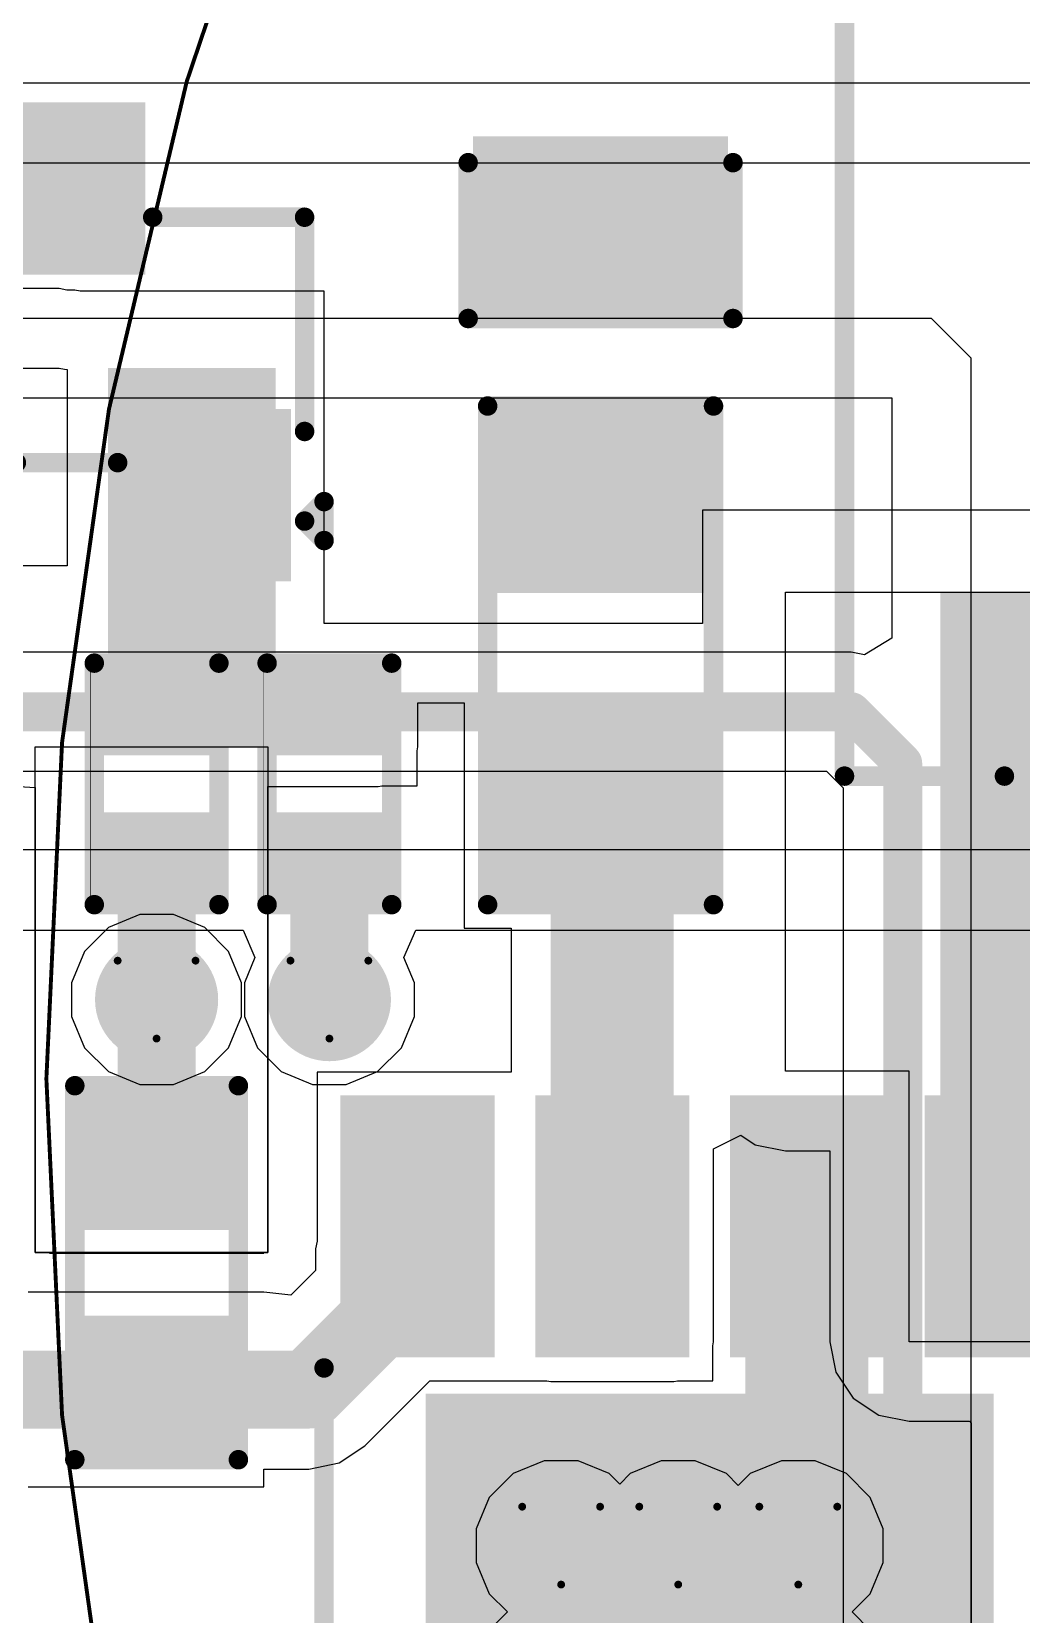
# Model space of a CAD drawing. Header units: inches. Extents: x -6 to 385, y -2 to 98.
# Drawn here: x 16.15 to 22.61, y 19.01 to 29.33 of the extents above; entities that cross this region are included whole.
import ezdxf

# ---------------------------------------------------------------- set-up
doc = ezdxf.new("R2010")
doc.units = ezdxf.units.IN
for name, color, linetype in [('Bottom Layer', 5, 'Continuous'), ('Bottom Overlay', 54, 'Continuous'), ('Bottom Paste', 16, 'Continuous'), ('Bottom Solder', 6, 'Continuous'), ('Dimensions', 6, 'Continuous'), ('Drill Drawing', 1, 'Continuous'), ('Layer 1', 16, 'Continuous'), ('Layer 2', 76, 'Continuous'), ('Top Layer', 1, 'Continuous'), ('Top Solder', 216, 'Continuous'), ('Via Holes', 16, 'Continuous')]:
    doc.layers.add(name, color=color, linetype=linetype)

# ---------------------------------------------------------------- blocks, each defined once
blk = doc.blocks.new('8_SO_EP__B_13')
at = {"layer": 'Bottom Layer'}
for points in [[(-3.24999858, 1.50400512), (-3.24999858, 2.30600504), (-1.74499778, 2.30600504), (-1.74499778, 1.50400512)], [(1.74500032, 1.50400258), (1.74500032, 2.3060025), (3.25000112, 2.3060025), (3.25000112, 1.50400258)], [(-1.3064998, -1.7509998), (-1.3064998, 1.7509998), (1.3064998, 1.7509998), (1.3064998, -1.7509998)], [(-3.24999858, 0.2340000400000001), (-3.24999858, 1.03599996), (-1.74499778, 1.03599996), (-1.74499778, 0.2340000399999999)], [(1.74500032, 0.2340076600000001), (1.74500032, 1.03600758), (3.25000112, 1.03600758), (3.25000112, 0.2340076599999999)], [(-3.24999858, -1.03599742), (-3.24999858, -0.2339974999999999), (-1.74499778, -0.2339975000000001), (-1.74499778, -1.03599742)], [(1.74499778, -1.03599742), (1.74499778, -0.2339974999999999), (3.24999858, -0.2339975000000001), (3.24999858, -1.03599742)], [(-3.24999858, -2.30599742), (-3.24999858, -1.5039975), (-1.74499778, -1.5039975), (-1.74499778, -2.30599742)], [(1.74500032, -2.30599742), (1.74500032, -1.5039975), (3.25000112, -1.5039975), (3.25000112, -2.30599742)]]:
    blk.add_hatch(color=5, dxfattribs=at).paths.add_polyline_path(points)
at = {"layer": 'Bottom Paste'}
for points in [[(-3.24999858, 1.50400512), (-3.24999858, 2.30600504), (-1.74499778, 2.30600504), (-1.74499778, 1.50400512)], [(1.74500032, 1.50400258), (1.74500032, 2.3060025), (3.25000112, 2.3060025), (3.25000112, 1.50400258)], [(-1.3064998, -1.7509998), (-1.3064998, 1.7509998), (1.3064998, 1.7509998), (1.3064998, -1.7509998)], [(-3.24999858, 0.2340000400000001), (-3.24999858, 1.03599996), (-1.74499778, 1.03599996), (-1.74499778, 0.2340000399999999)], [(1.74500032, 0.2340076600000001), (1.74500032, 1.03600758), (3.25000112, 1.03600758), (3.25000112, 0.2340076599999999)], [(-3.24999858, -1.03599742), (-3.24999858, -0.2339974999999999), (-1.74499778, -0.2339975000000001), (-1.74499778, -1.03599742)], [(1.74499778, -1.03599742), (1.74499778, -0.2339974999999999), (3.24999858, -0.2339975000000001), (3.24999858, -1.03599742)], [(-3.24999858, -2.30599742), (-3.24999858, -1.5039975), (-1.74499778, -1.5039975), (-1.74499778, -2.30599742)], [(1.74500032, -2.30599742), (1.74500032, -1.5039975), (3.25000112, -1.5039975), (3.25000112, -2.30599742)]]:
    blk.add_hatch(color=16, dxfattribs=at).paths.add_polyline_path(points)
at = {"layer": 'Bottom Solder'}
for points in [[(-3.35159858, 1.40240512), (-3.35159858, 2.40760504), (-1.64339778, 2.40760504), (-1.64339778, 1.40240512)], [(1.64340032, 1.40240258), (1.64340032, 2.4076025), (3.35160112, 2.4076025), (3.35160112, 1.40240258)], [(-1.4080998, -1.8525998), (-1.4080998, 1.8525998), (1.4080998, 1.8525998), (1.4080998, -1.8525998)], [(-3.35159858, 0.1324000400000001), (-3.35159858, 1.13759996), (-1.64339778, 1.13759996), (-1.64339778, 0.1324000399999999)], [(1.64340032, 0.1324076600000001), (1.64340032, 1.13760758), (3.35160112, 1.13760758), (3.35160112, 0.1324076599999999)], [(-3.35159858, -1.13759742), (-3.35159858, -0.1323974999999999), (-1.64339778, -0.1323975000000001), (-1.64339778, -1.13759742)], [(1.64339778, -1.13759742), (1.64339778, -0.1323974999999999), (3.35159858, -0.1323975000000001), (3.35159858, -1.13759742)], [(-3.35159858, -2.40759742), (-3.35159858, -1.4023975), (-1.64339778, -1.4023975), (-1.64339778, -2.40759742)], [(1.64340032, -2.40759742), (1.64340032, -1.4023975), (3.35160112, -1.4023975), (3.35160112, -2.40759742)]]:
    blk.add_hatch(color=6, dxfattribs=at).paths.add_polyline_path(points)
at = {"layer": 'Bottom Overlay', "const_width": 0.127}
for points in [[(1.5748, 2.51460254), (-1.6002, 2.5146)], [(-3.5306, -1.8034), (-3.53059746, -2.05739746)], [(-3.5306, -1.8034), (-3.40360254, -1.93039746)], [(-3.40360254, -1.93039746), (-3.53059746, -2.05739746)], [(-1.905, -2.41299746), (-1.905, -2.51459746)], [(2.03199746, -2.41299492), (2.03199746, -2.51459746)], [(-1.905, -2.51459746), (2.03199746, -2.51459746)]]:
    blk.add_lwpolyline(points, dxfattribs=at)
at = {"layer": 'Bottom Overlay', "const_width": 0.0635}
for points in [[(-1.63195, 2.5146, 1), (-1.56845, 2.5146, 1)], [(1.54305, 2.51460254, 1), (1.60655, 2.51460254, 1)], [(-3.56235, -1.8034, 1), (-3.49885, -1.8034, 1)], [(-3.56235, -1.8034, 1), (-3.49885, -1.8034, 1)], [(-3.43535254, -1.93039746, 1), (-3.37185254, -1.93039746, 1)], [(-3.43535254, -1.93039746, 1), (-3.37185254, -1.93039746, 1)], [(-3.56234746, -2.05739746, 1), (-3.49884746, -2.05739746, 1)], [(-3.56234746, -2.05739746, 1), (-3.49884746, -2.05739746, 1)], [(-1.93675, -2.41299746, 1), (-1.87325, -2.41299746, 1)], [(2.00024746, -2.41299492, 1), (2.06374746, -2.41299492, 1)], [(-1.93675, -2.51459746, 1), (-1.87325, -2.51459746, 1)], [(-1.93675, -2.51459746, 1), (-1.87325, -2.51459746, 1)], [(2.00024746, -2.51459746, 1), (2.06374746, -2.51459746, 1)], [(2.00024746, -2.51459746, 1), (2.06374746, -2.51459746, 1)]]:
    blk.add_lwpolyline(points, format="xyb", close=True, dxfattribs=at)
blk = doc.blocks.new('R___0402_B_42')
at = {"layer": 'Bottom Layer'}
for points in [[(-0.2413, 0.3175), (-0.2412999999999999, -0.3175), (-0.6985, -0.3175), (-0.6985, 0.3175)], [(0.6985, 0.3175), (0.6985, -0.3175), (0.2413, -0.3175), (0.2412999999999999, 0.3175)]]:
    blk.add_hatch(color=5, dxfattribs=at).paths.add_polyline_path(points)
at = {"layer": 'Bottom Paste'}
for points in [[(-0.2413, 0.3175), (-0.2412999999999999, -0.3175), (-0.6985, -0.3175), (-0.6985, 0.3175)], [(0.6985, 0.3175), (0.6985, -0.3175), (0.2413, -0.3175), (0.2412999999999999, 0.3175)]]:
    blk.add_hatch(color=16, dxfattribs=at).paths.add_polyline_path(points)
at = {"layer": 'Bottom Solder'}
for points in [[(-0.18629884, 0.37250116), (-0.1862988399999999, -0.37250116), (-0.75350116, -0.37250116), (-0.75350116, 0.37250116)], [(0.75350116, 0.37250116), (0.75350116, -0.37250116), (0.18629884, -0.37250116), (0.1862988399999999, 0.37250116)]]:
    blk.add_hatch(color=6, dxfattribs=at).paths.add_polyline_path(points)
at = {"layer": 'Bottom Overlay'}
for points, const_width in [([(-0.7874, 0.40639492), (-0.78740254, -0.40640254)], 0.127), ([(0.78740254, 0.40640508), (-0.7874, 0.40639492)], 0.127), ([(-0.8128, 0.4317974599999999), (0.8128, 0.4317974599999999)], 0.0032258), ([(0.78740254, 0.40640508), (0.78740254, -0.40640254)], 0.127), ([(-0.78740254, -0.40640254), (0.78740254, -0.40640254)], 0.127)]:
    blk.add_lwpolyline(points, dxfattribs=dict(at, const_width=const_width))
for points, const_width in [([(-0.8191499999999999, 0.40639492, 1), (-0.7556499999999999, 0.40639492, 1)], 0.0635), ([(-0.8191499999999999, 0.40639492, 1), (-0.7556499999999999, 0.40639492, 1)], 0.0635), ([(-0.81360518, 0.4317974599999999, 1), (-0.8119948199999999, 0.4317974599999999, 1)], 0.0016129), ([(0.75565254, 0.40640508, 1), (0.8191525399999998, 0.40640508, 1)], 0.0635), ([(0.75565254, 0.40640508, 1), (0.8191525399999998, 0.40640508, 1)], 0.0635), ([(0.8119948199999999, 0.4317974599999999, 1), (0.81360518, 0.4317974599999999, 1)], 0.0016129), ([(-0.8191525399999998, -0.40640254, 1), (-0.75565254, -0.40640254, 1)], 0.0635), ([(-0.8191525399999998, -0.40640254, 1), (-0.75565254, -0.40640254, 1)], 0.0635), ([(0.75565254, -0.40640254, 1), (0.8191525399999998, -0.40640254, 1)], 0.0635), ([(0.75565254, -0.40640254, 1), (0.8191525399999998, -0.40640254, 1)], 0.0635)]:
    blk.add_lwpolyline(points, format="xyb", close=True, dxfattribs=dict(at, const_width=const_width))
blk = doc.blocks.new('R___0402_B_43')
at = {"layer": 'Bottom Layer'}
for points in [[(-0.2413, 0.3175), (-0.2412999999999999, -0.3175), (-0.6985, -0.3175), (-0.6985, 0.3175)], [(0.69849746, 0.3175), (0.69849746, -0.3175), (0.24129746, -0.3175), (0.24129746, 0.3175)]]:
    blk.add_hatch(color=5, dxfattribs=at).paths.add_polyline_path(points)
at = {"layer": 'Bottom Paste'}
for points in [[(-0.2413, 0.3175), (-0.2412999999999999, -0.3175), (-0.6985, -0.3175), (-0.6985, 0.3175)], [(0.69849746, 0.3175), (0.69849746, -0.3175), (0.24129746, -0.3175), (0.24129746, 0.3175)]]:
    blk.add_hatch(color=16, dxfattribs=at).paths.add_polyline_path(points)
at = {"layer": 'Bottom Solder'}
for points in [[(-0.18629884, 0.37250116), (-0.1862988399999999, -0.37250116), (-0.75350116, -0.37250116), (-0.75350116, 0.37250116)], [(0.7534986199999999, 0.37250116), (0.7534986199999999, -0.37250116), (0.1862963, -0.37250116), (0.1862962999999999, 0.37250116)]]:
    blk.add_hatch(color=6, dxfattribs=at).paths.add_polyline_path(points)
at = {"layer": 'Bottom Overlay'}
for points, const_width in [([(0.78740254, 0.40640508), (-0.7874, 0.40639492)], 0.127), ([(-0.7874, 0.40639492), (-0.7874, -0.40639492)], 0.127), ([(0.8127974599999999, 0.4318), (-0.8128, 0.4317974599999999)], 0.0032258), ([(0.78740254, 0.40640508), (0.7874, -0.40639492)], 0.127), ([(-0.7874, -0.40639492), (0.7874, -0.40639492)], 0.127)]:
    blk.add_lwpolyline(points, dxfattribs=dict(at, const_width=const_width))
for points, const_width in [([(-0.8191499999999999, 0.40639492, 1), (-0.7556499999999999, 0.40639492, 1)], 0.0635), ([(-0.8191499999999999, 0.40639492, 1), (-0.7556499999999999, 0.40639492, 1)], 0.0635), ([(-0.81360518, 0.4317974599999999, 1), (-0.8119948199999999, 0.4317974599999999, 1)], 0.0016129), ([(0.75565254, 0.40640508, 1), (0.8191525399999998, 0.40640508, 1)], 0.0635), ([(0.75565254, 0.40640508, 1), (0.8191525399999998, 0.40640508, 1)], 0.0635), ([(0.81199228, 0.4318, 1), (0.8136026399999999, 0.4318, 1)], 0.0016129), ([(-0.8191499999999999, -0.40639492, 1), (-0.7556499999999999, -0.40639492, 1)], 0.0635), ([(-0.8191499999999999, -0.40639492, 1), (-0.7556499999999999, -0.40639492, 1)], 0.0635), ([(0.7556499999999999, -0.40639492, 1), (0.8191499999999999, -0.40639492, 1)], 0.0635), ([(0.7556499999999999, -0.40639492, 1), (0.8191499999999999, -0.40639492, 1)], 0.0635)]:
    blk.add_lwpolyline(points, format="xyb", close=True, dxfattribs=dict(at, const_width=const_width))
blk = doc.blocks.new('RES_0805_B_53')
at = {"layer": 'Bottom Layer'}
for points in [[(-1.524, 0.635), (-0.508, 0.635), (-0.508, -0.635), (-1.524, -0.635)], [(0.508, 0.635), (1.524, 0.635), (1.524, -0.635), (0.508, -0.635)]]:
    blk.add_hatch(color=5, dxfattribs=at).paths.add_polyline_path(points)
at = {"layer": 'Bottom Paste'}
for points in [[(-1.524, 0.635), (-0.508, 0.635), (-0.508, -0.635), (-1.524, -0.635)], [(0.508, 0.635), (1.524, 0.635), (1.524, -0.635), (0.508, -0.635)]]:
    blk.add_hatch(color=16, dxfattribs=at).paths.add_polyline_path(points)
at = {"layer": 'Bottom Solder'}
for points in [[(-1.6256, 0.7366), (-0.4064, 0.7366), (-0.4064, -0.7366), (-1.6256, -0.7366)], [(0.4064, 0.7366), (1.6256, 0.7366), (1.6256, -0.7366), (0.4064, -0.7366)]]:
    blk.add_hatch(color=6, dxfattribs=at).paths.add_polyline_path(points)
at = {"layer": 'Bottom Overlay', "const_width": 0.127}
for points in [[(-1.6256, 0.7366), (-1.6256, -0.7366)], [(-1.6256, 0.7366), (1.6256, 0.7366)], [(1.6256, 0.7366), (1.6256, -0.7366)], [(-1.6256, -0.7366), (1.6256, -0.7366)]]:
    blk.add_lwpolyline(points, dxfattribs=at)
at = {"layer": 'Bottom Overlay', "const_width": 0.0635}
for points in [[(-1.65735, 0.7366, 1), (-1.59385, 0.7366, 1)], [(-1.65735, 0.7366, 1), (-1.59385, 0.7366, 1)], [(1.59385, 0.7366, 1), (1.65735, 0.7366, 1)], [(1.59385, 0.7366, 1), (1.65735, 0.7366, 1)], [(-1.65735, -0.7366, 1), (-1.59385, -0.7366, 1)], [(-1.65735, -0.7366, 1), (-1.59385, -0.7366, 1)], [(1.59385, -0.7366, 1), (1.65735, -0.7366, 1)], [(1.59385, -0.7366, 1), (1.65735, -0.7366, 1)]]:
    blk.add_lwpolyline(points, format="xyb", close=True, dxfattribs=at)
blk = doc.blocks.new('R___0603_B_54')
at = {"layer": 'Bottom Layer'}
for points in [[(-1.143, -0.4445), (-1.143, 0.4445), (-0.3809999999999999, 0.4445), (-0.3809999999999999, -0.4445)], [(0.3809999999999999, -0.4445), (0.3809999999999999, 0.4445), (1.143, 0.4445), (1.143, -0.4445)]]:
    blk.add_hatch(color=5, dxfattribs=at).paths.add_polyline_path(points)
at = {"layer": 'Bottom Paste'}
for points in [[(-1.143, -0.4445), (-1.143, 0.4445), (-0.3809999999999999, 0.4445), (-0.3809999999999999, -0.4445)], [(0.3809999999999999, -0.4445), (0.3809999999999999, 0.4445), (1.143, 0.4445), (1.143, -0.4445)]]:
    blk.add_hatch(color=16, dxfattribs=at).paths.add_polyline_path(points)
at = {"layer": 'Bottom Solder'}
for points in [[(-1.2446, -0.5460999999999999), (-1.2446, 0.5460999999999999), (-0.2794, 0.5460999999999999), (-0.2794, -0.5460999999999999)], [(0.2794, -0.5460999999999999), (0.2794, 0.5460999999999999), (1.2446, 0.5460999999999999), (1.2446, -0.5460999999999999)]]:
    blk.add_hatch(color=6, dxfattribs=at).paths.add_polyline_path(points)
at = {"layer": 'Bottom Overlay', "const_width": 0.127}
for points in [[(-1.2192, 0.5334), (-1.2192, -0.5334)], [(-1.2192, 0.5334), (1.2192, 0.5334)], [(1.2192, 0.5334), (1.2192, -0.5334)], [(-1.2192, -0.5334), (1.2192, -0.5334)]]:
    blk.add_lwpolyline(points, dxfattribs=at)
at = {"layer": 'Bottom Overlay', "const_width": 0.0635}
for points in [[(-1.25095, 0.5334, 1), (-1.18745, 0.5334, 1)], [(-1.25095, 0.5334, 1), (-1.18745, 0.5334, 1)], [(1.18745, 0.5334, 1), (1.25095, 0.5334, 1)], [(1.18745, 0.5334, 1), (1.25095, 0.5334, 1)], [(-1.25095, -0.5334, 1), (-1.18745, -0.5334, 1)], [(-1.25095, -0.5334, 1), (-1.18745, -0.5334, 1)], [(1.18745, -0.5334, 1), (1.25095, -0.5334, 1)], [(1.18745, -0.5334, 1), (1.25095, -0.5334, 1)]]:
    blk.add_lwpolyline(points, format="xyb", close=True, dxfattribs=at)
blk = doc.blocks.new('SOT_23_B_59')
at = {"layer": 'Bottom Layer'}
for points in [[(-1.36000109, 1.46000089), (-0.54000019, 1.46000089), (-0.54000019, 0.54000019), (-1.36000109, 0.54000019)], [(0.54000019, 1.46000089), (1.36000109, 1.46000089), (1.36000109, 0.54000019), (0.54000019, 0.54000019)], [(-0.41000045, -0.54000019), (0.41000045, -0.54000019), (0.41000045, -1.46000089), (-0.41000045, -1.46000089)]]:
    blk.add_hatch(color=5, dxfattribs=at).paths.add_polyline_path(points)
at = {"layer": 'Bottom Paste'}
for points in [[(-1.36000109, 1.46000089), (-0.54000019, 1.46000089), (-0.54000019, 0.54000019), (-1.36000109, 0.54000019)], [(0.54000019, 1.46000089), (1.36000109, 1.46000089), (1.36000109, 0.54000019), (0.54000019, 0.54000019)], [(-0.41000045, -0.54000019), (0.41000045, -0.54000019), (0.41000045, -1.46000089), (-0.41000045, -1.46000089)]]:
    blk.add_hatch(color=16, dxfattribs=at).paths.add_polyline_path(points)
at = {"layer": 'Bottom Solder'}
for points in [[(-1.46160109, 1.56160089), (-0.43840019, 1.56160089), (-0.43840019, 0.43840019), (-1.46160109, 0.43840019)], [(0.43840019, 1.56160089), (1.46160109, 1.56160089), (1.46160109, 0.43840019), (0.43840019, 0.43840019)], [(-0.51160045, -0.43840019), (0.51160045, -0.43840019), (0.51160045, -1.56160089), (-0.51160045, -1.56160089)]]:
    blk.add_hatch(color=6, dxfattribs=at).paths.add_polyline_path(points)
at = {"layer": 'Bottom Overlay', "const_width": 0.127}
for points in [[(-1.5494, 1.1684), (-1.6764, 1.2954)], [(-1.6764, 1.2954), (-1.6764, 1.0414)], [(-1.5494, 1.1684), (-1.6764, 1.0414)], [(0.3302, 0.7874), (-0.3302, 0.7874)], [(-1.5494, -0.8128), (-1.54940254, 0.5841999999999999)], [(1.54940254, 0.5841999999999999), (1.5494, -0.8128)], [(-0.5588, -0.8128), (-1.5494, -0.8128)], [(1.5494, -0.8128), (0.5588, -0.8128)]]:
    blk.add_lwpolyline(points, dxfattribs=at)
at = {"layer": 'Bottom Overlay', "const_width": 0.0635}
for points in [[(-1.70815, 1.2954, 1), (-1.64465, 1.2954, 1)], [(-1.70815, 1.2954, 1), (-1.64465, 1.2954, 1)], [(-1.58115, 1.1684, 1), (-1.51765, 1.1684, 1)], [(-1.58115, 1.1684, 1), (-1.51765, 1.1684, 1)], [(-1.70815, 1.0414, 1), (-1.64465, 1.0414, 1)], [(-1.70815, 1.0414, 1), (-1.64465, 1.0414, 1)], [(-0.36195, 0.7874, 1), (-0.29845, 0.7874, 1)], [(0.29845, 0.7874, 1), (0.36195, 0.7874, 1)], [(-1.58115254, 0.5841999999999999, 1), (-1.51765254, 0.5841999999999999, 1)], [(1.51765254, 0.5841999999999999, 1), (1.58115254, 0.5841999999999999, 1)], [(-1.58115, -0.8128, 1), (-1.51765, -0.8128, 1)], [(-1.58115, -0.8128, 1), (-1.51765, -0.8128, 1)], [(-0.5905499999999999, -0.8128, 1), (-0.52705, -0.8128, 1)], [(0.52705, -0.8128, 1), (0.5905499999999999, -0.8128, 1)], [(1.51765, -0.8128, 1), (1.58115, -0.8128, 1)], [(1.51765, -0.8128, 1), (1.58115, -0.8128, 1)]]:
    blk.add_lwpolyline(points, format="xyb", close=True, dxfattribs=at)
blk = doc.blocks.new('YSPI0520_2R2M__B_63')
at = {"layer": 'Bottom Layer'}
for points in [[(-3.50000062, 1.25000004), (-1.49999954, 1.25000004), (-1.49999954, -1.25000004), (-3.50000062, -1.25000004)], [(1.49999954, 1.25000004), (3.50000062, 1.25000004), (3.50000062, -1.25000004), (1.49999954, -1.25000004)]]:
    blk.add_hatch(color=5, dxfattribs=at).paths.add_polyline_path(points)
at = {"layer": 'Bottom Paste'}
for points in [[(-3.50000062, 1.25000004), (-1.49999954, 1.25000004), (-1.49999954, -1.25000004), (-3.50000062, -1.25000004)], [(1.49999954, 1.25000004), (3.50000062, 1.25000004), (3.50000062, -1.25000004), (1.49999954, -1.25000004)]]:
    blk.add_hatch(color=16, dxfattribs=at).paths.add_polyline_path(points)
at = {"layer": 'Bottom Solder'}
for points in [[(-3.60160062, 1.35160004), (-1.39839954, 1.35160004), (-1.39839954, -1.35160004), (-3.60160062, -1.35160004)], [(1.39839954, 1.35160004), (3.60160062, 1.35160004), (3.60160062, -1.35160004), (1.39839954, -1.35160004)]]:
    blk.add_hatch(color=6, dxfattribs=at).paths.add_polyline_path(points)
at = {"layer": 'Bottom Overlay', "const_width": 0.127}
for points in [[(-2.69999968, 2.59999988), (2.69999968, 2.59999988)], [(-2.69999968, 2.59999988), (-2.69999968, 1.55699968)], [(2.69999968, 2.59999988), (2.69999968, 1.55699968)], [(-2.69999968, -1.55699968), (-2.69999968, -2.59999988)], [(2.69999968, -1.55699968), (2.69999968, -2.59999988)], [(-2.69999968, -2.59999988), (2.69999968, -2.59999988)]]:
    blk.add_lwpolyline(points, dxfattribs=at)
at = {"layer": 'Bottom Overlay', "const_width": 0.0635}
for points in [[(-2.73174968, 2.59999988, 1), (-2.66824968, 2.59999988, 1)], [(-2.73174968, 2.59999988, 1), (-2.66824968, 2.59999988, 1)], [(2.66824968, 2.59999988, 1), (2.73174968, 2.59999988, 1)], [(2.66824968, 2.59999988, 1), (2.73174968, 2.59999988, 1)], [(-2.73174968, 1.55699968, 1), (-2.66824968, 1.55699968, 1)], [(2.66824968, 1.55699968, 1), (2.73174968, 1.55699968, 1)], [(-2.73174968, -1.55699968, 1), (-2.66824968, -1.55699968, 1)], [(2.66824968, -1.55699968, 1), (2.73174968, -1.55699968, 1)], [(-2.73174968, -2.59999988, 1), (-2.66824968, -2.59999988, 1)], [(-2.73174968, -2.59999988, 1), (-2.66824968, -2.59999988, 1)], [(2.66824968, -2.59999988, 1), (2.73174968, -2.59999988, 1)], [(2.66824968, -2.59999988, 1), (2.73174968, -2.59999988, 1)]]:
    blk.add_lwpolyline(points, format="xyb", close=True, dxfattribs=at)
blk = doc.blocks.new('C___0805_B_93')
at = {"layer": 'Bottom Layer'}
for points in [[(-1.524, 0.7619999999999999), (-0.508, 0.7619999999999999), (-0.508, -0.7619999999999999), (-1.524, -0.7619999999999999)], [(0.508, 0.7619999999999999), (1.524, 0.7619999999999999), (1.524, -0.7619999999999999), (0.508, -0.7619999999999999)]]:
    blk.add_hatch(color=5, dxfattribs=at).paths.add_polyline_path(points)
at = {"layer": 'Bottom Paste'}
for points in [[(-1.524, 0.7619999999999999), (-0.508, 0.7619999999999999), (-0.508, -0.7619999999999999), (-1.524, -0.7619999999999999)], [(0.508, 0.7619999999999999), (1.524, 0.7619999999999999), (1.524, -0.7619999999999999), (0.508, -0.7619999999999999)]]:
    blk.add_hatch(color=16, dxfattribs=at).paths.add_polyline_path(points)
at = {"layer": 'Bottom Solder'}
for points in [[(-1.59399986, 0.8319998599999999), (-0.4380001399999999, 0.8319998599999999), (-0.4380001399999999, -0.8319998599999999), (-1.59399986, -0.8319998599999999)], [(0.4380001399999999, 0.8319998599999999), (1.59399986, 0.8319998599999999), (1.59399986, -0.8319998599999999), (0.4380001399999999, -0.8319998599999999)]]:
    blk.add_hatch(color=6, dxfattribs=at).paths.add_polyline_path(points)
at = {"layer": 'Bottom Overlay', "const_width": 0.127}
for points in [[(-1.6256, -0.8636), (-1.6256, 0.8636)], [(-0.6096, 0.8636), (-1.6256, 0.8636)], [(1.6256, 0.8636), (0.6096, 0.8636)], [(1.6256, -0.8636), (1.6256, 0.8636)], [(-0.6096, -0.8636), (-1.6256, -0.8636)], [(1.6256, -0.8636), (0.6096, -0.8636)]]:
    blk.add_lwpolyline(points, dxfattribs=at)
at = {"layer": 'Bottom Overlay', "const_width": 0.0635}
for points in [[(-1.65735, 0.8636, 1), (-1.59385, 0.8636, 1)], [(-1.65735, 0.8636, 1), (-1.59385, 0.8636, 1)], [(-0.64135, 0.8636, 1), (-0.57785, 0.8636, 1)], [(0.57785, 0.8636, 1), (0.64135, 0.8636, 1)], [(1.59385, 0.8636, 1), (1.65735, 0.8636, 1)], [(1.59385, 0.8636, 1), (1.65735, 0.8636, 1)], [(-1.65735, -0.8636, 1), (-1.59385, -0.8636, 1)], [(-1.65735, -0.8636, 1), (-1.59385, -0.8636, 1)], [(-0.64135, -0.8636, 1), (-0.57785, -0.8636, 1)], [(0.57785, -0.8636, 1), (0.64135, -0.8636, 1)], [(1.59385, -0.8636, 1), (1.65735, -0.8636, 1)], [(1.59385, -0.8636, 1), (1.65735, -0.8636, 1)]]:
    blk.add_lwpolyline(points, format="xyb", close=True, dxfattribs=at)

msp = doc.modelspace()

# ---------------------------------------------------------------- hatches: boundary and pattern name
at = {"layer": 'Bottom Layer'}
for points in [[(16.64970508, 24.6643017), (17.74300236, 24.6643017), (17.74300236, 27.1341977), (16.64970508, 27.1341977)], [(22.07800004, 20.7849978), (23.48883796, 20.7849978), (23.48883796, 25.67370532), (22.07800004, 25.67370532)], [(16.64970508, 24.66430424), (18.41173864, 24.66430424), (18.41173864, 25.12150424), (16.64970508, 25.12150424)], [(19.53799496, 20.7849978), (20.33999488, 20.7849978), (20.33999488, 24.75320424), (19.53799496, 24.75320424)], [(20.80800004, 19.03999748), (21.60999996, 19.03999748), (21.60999996, 22.28999352), (20.80800004, 22.28999352)]]:
    msp.add_hatch(color=5, dxfattribs=at).paths.add_polyline_path(points)
h = msp.add_hatch(color=5, dxfattribs=at)
edge = h.paths.add_edge_path()
edge.add_arc((16.9672, 23.01650464), 0.2999994, 0, 360)
h = msp.add_hatch(color=5, dxfattribs=at)
edge = h.paths.add_edge_path()
edge.add_arc((18.09423864, 23.01650464), 0.2999994, 0, 360)
h = msp.add_hatch(color=5, dxfattribs=at)
edge = h.paths.add_edge_path()
edge.add_arc((19.60569612, 19.4564), 0.2999994, 0, 360)
h = msp.add_hatch(color=5, dxfattribs=at)
edge = h.paths.add_edge_path()
edge.add_arc((20.36924806, 19.4564), 0.2999994, 0, 360)
h = msp.add_hatch(color=5, dxfattribs=at)
edge = h.paths.add_edge_path()
edge.add_arc((21.15238848, 19.4564), 0.2999994, 0, 360)
at = {"layer": 'Bottom Solder'}
h = msp.add_hatch(color=6, dxfattribs=at)
edge = h.paths.add_edge_path()
edge.add_arc((16.9672, 23.01650464), 0.4015993999999999, 0, 360)
h = msp.add_hatch(color=6, dxfattribs=at)
edge = h.paths.add_edge_path()
edge.add_arc((18.09423864, 23.01650464), 0.4015993999999999, 0, 360)
h = msp.add_hatch(color=6, dxfattribs=at)
edge = h.paths.add_edge_path()
edge.add_arc((19.60569612, 19.4564), 0.4015993999999999, 0, 360)
h = msp.add_hatch(color=6, dxfattribs=at)
edge = h.paths.add_edge_path()
edge.add_arc((20.36924806, 19.4564), 0.4015993999999999, 0, 360)
h = msp.add_hatch(color=6, dxfattribs=at)
edge = h.paths.add_edge_path()
edge.add_arc((21.15238848, 19.4564), 0.4015993999999999, 0, 360)
at = {"layer": 'Layer 1'}
h = msp.add_hatch(color=16, dxfattribs=at)
edge = h.paths.add_edge_path()
edge.add_arc((16.9672, 23.01650464), 0.2999994, 0, 360)
h = msp.add_hatch(color=16, dxfattribs=at)
edge = h.paths.add_edge_path()
edge.add_arc((18.09423864, 23.01650464), 0.2999994, 0, 360)
h = msp.add_hatch(color=16, dxfattribs=at)
edge = h.paths.add_edge_path()
edge.add_arc((19.60569612, 19.4564), 0.2999994, 0, 360)
h = msp.add_hatch(color=16, dxfattribs=at)
edge = h.paths.add_edge_path()
edge.add_arc((20.36924806, 19.4564), 0.2999994, 0, 360)
h = msp.add_hatch(color=16, dxfattribs=at)
edge = h.paths.add_edge_path()
edge.add_arc((21.15238848, 19.4564), 0.2999994, 0, 360)
at = {"layer": 'Layer 2'}
h = msp.add_hatch(color=76, dxfattribs=at)
edge = h.paths.add_edge_path()
edge.add_arc((16.9672, 23.01650464), 0.2999994, 0, 360)
h = msp.add_hatch(color=76, dxfattribs=at)
edge = h.paths.add_edge_path()
edge.add_arc((18.09423864, 23.01650464), 0.2999994, 0, 360)
h = msp.add_hatch(color=76, dxfattribs=at)
edge = h.paths.add_edge_path()
edge.add_arc((19.60569612, 19.4564), 0.2999994, 0, 360)
h = msp.add_hatch(color=76, dxfattribs=at)
edge = h.paths.add_edge_path()
edge.add_arc((20.36924806, 19.4564), 0.2999994, 0, 360)
h = msp.add_hatch(color=76, dxfattribs=at)
edge = h.paths.add_edge_path()
edge.add_arc((21.15238848, 19.4564), 0.2999994, 0, 360)
at = {"layer": 'Top Layer'}
h = msp.add_hatch(color=1, dxfattribs=at)
edge = h.paths.add_edge_path()
edge.add_arc((16.9672, 23.01650464), 0.2999994, 0, 360)
h = msp.add_hatch(color=1, dxfattribs=at)
edge = h.paths.add_edge_path()
edge.add_arc((18.09423864, 23.01650464), 0.2999994, 0, 360)
h = msp.add_hatch(color=1, dxfattribs=at)
edge = h.paths.add_edge_path()
edge.add_arc((19.60569612, 19.4564), 0.2999994, 0, 360)
h = msp.add_hatch(color=1, dxfattribs=at)
edge = h.paths.add_edge_path()
edge.add_arc((20.36924806, 19.4564), 0.2999994, 0, 360)
h = msp.add_hatch(color=1, dxfattribs=at)
edge = h.paths.add_edge_path()
edge.add_arc((21.15238848, 19.4564), 0.2999994, 0, 360)
at = {"layer": 'Top Solder'}
h = msp.add_hatch(color=216, dxfattribs=at)
edge = h.paths.add_edge_path()
edge.add_arc((16.9672, 23.01650464), 0.4015993999999999, 0, 360)
h = msp.add_hatch(color=216, dxfattribs=at)
edge = h.paths.add_edge_path()
edge.add_arc((18.09423864, 23.01650464), 0.4015993999999999, 0, 360)
h = msp.add_hatch(color=216, dxfattribs=at)
edge = h.paths.add_edge_path()
edge.add_arc((19.60569612, 19.4564), 0.4015993999999999, 0, 360)
h = msp.add_hatch(color=216, dxfattribs=at)
edge = h.paths.add_edge_path()
edge.add_arc((20.36924806, 19.4564), 0.4015993999999999, 0, 360)
h = msp.add_hatch(color=216, dxfattribs=at)
edge = h.paths.add_edge_path()
edge.add_arc((21.15238848, 19.4564), 0.4015993999999999, 0, 360)
at = {"layer": 'Via Holes'}
h = msp.add_hatch(color=7, dxfattribs=at)
edge = h.paths.add_edge_path()
edge.add_arc((16.9672, 23.01650464), 0.1499997, 0, 360)
h = msp.add_hatch(color=7, dxfattribs=at)
edge = h.paths.add_edge_path()
edge.add_arc((18.09423864, 23.01650464), 0.1499997, 0, 360)
h = msp.add_hatch(color=7, dxfattribs=at)
edge = h.paths.add_edge_path()
edge.add_arc((19.60569612, 19.4564), 0.1499997, 0, 360)
h = msp.add_hatch(color=7, dxfattribs=at)
edge = h.paths.add_edge_path()
edge.add_arc((20.36924806, 19.4564), 0.1499997, 0, 360)
h = msp.add_hatch(color=7, dxfattribs=at)
edge = h.paths.add_edge_path()
edge.add_arc((21.15238848, 19.4564), 0.1499997, 0, 360)

# ---------------------------------------------------------------- linework, layer by layer
at = {"layer": 'Bottom Layer'}
for p, q in [((16.28097328, 27.65215196), (15.6341826, 27.65215196)), ((16.28098598, 27.65214942), (16.28097328, 27.65215196)), ((16.28099868, 27.65215196), (16.28098598, 27.65214942)), ((16.33201458, 27.65214942), (16.28099868, 27.65215196)), ((16.38203226, 27.6421977), (16.33201458, 27.65214942)), ((16.433038, 27.6421977), (16.38203226, 27.6421977)), ((16.467836, 27.6352762), (16.433038, 27.6421977)), ((18.0594, 27.6352762), (16.467836, 27.6352762)), ((18.0594, 25.4696214), (18.0594, 27.6352762)), ((15.113, 27.13420024), (16.28097328, 27.13420024)), ((16.28097328, 27.13420024), (16.33198918, 27.1341977)), ((16.33198918, 27.1341977), (16.33199426, 27.1341977)), ((16.33199426, 27.1341977), (16.33199426, 27.1341977)), ((16.33199426, 27.1341977), (16.36679226, 27.1272762)), ((16.36679226, 27.1272762), (16.36679226, 27.1272762)), ((16.36679226, 27.1272762), (16.38202718, 27.12424598)), ((16.38202718, 27.12424598), (16.383, 27.12424598)), ((16.383, 27.12424598), (16.383, 25.84499784)), ((26.67, 26.20815688), (20.52689316, 26.20815688)), ((20.52689316, 26.20815688), (20.52689316, 25.4696214)), ((16.383, 25.84499784), (13.49119984, 25.84499784)), ((21.0695794, 22.54897192), (21.0695794, 25.67370532)), ((21.0695794, 25.67370532), (26.67, 25.67370532)), ((20.52689316, 25.4696214), (18.0594, 25.4696214)), ((18.6707145, 24.66430424), (18.6707145, 24.95166968)), ((18.6707145, 24.95166968), (18.9738, 24.95166968)), ((18.9738, 24.95166968), (18.9738, 23.48320424)), ((16.17544644, 21.368258), (16.17544644, 24.6643017)), ((16.17544644, 24.6643017), (17.693132, 24.6643017)), ((17.693132, 24.6643017), (17.693132, 21.368258)), ((18.66573864, 24.63928778), (18.6707145, 24.66430424)), ((18.66573864, 24.41030424), (18.66573864, 24.63928778)), ((16.002, 24.41029916), (16.17544644, 24.39978356)), ((16.17544644, 24.39978356), (16.17544644, 21.368258)), ((17.693132, 21.368258), (17.693132, 24.40532584)), ((17.693132, 24.40532584), (17.74300236, 24.40532584)), ((17.74300236, 24.40532584), (17.74301506, 24.40532838)), ((17.74301506, 24.40532838), (18.41173864, 24.40532838)), ((18.41173864, 24.40532838), (18.4367551, 24.41030424)), ((18.4367551, 24.41030424), (18.66573864, 24.41030424)), ((18.9738, 23.48320424), (19.2790191, 23.48320424)), ((19.2790191, 23.48320424), (19.2790191, 22.5439986)), ((19.2790191, 22.5439986), (18.01400004, 22.5439986)), ((18.01400004, 22.5439986), (18.01400004, 21.44053116)), ((21.876385, 22.54897192), (21.0695794, 22.54897192)), ((21.876385, 20.7849978), (21.876385, 22.54897192)), ((20.59897074, 22.04324014), (20.77677074, 22.13365398)), ((20.77677074, 22.13365398), (20.87136796, 22.07044608)), ((20.59897074, 20.7849978), (20.59897074, 22.04324014)), ((20.87136796, 22.07044608), (21.0695794, 22.0310202)), ((21.0695794, 22.0310202), (21.35843328, 22.0310202)), ((21.35843328, 22.0310202), (21.35843328, 20.7849978)), ((17.693132, 21.368258), (16.17544644, 21.368258)), ((16.17544644, 21.368258), (16.2687, 21.368258)), ((16.2687, 21.368258), (16.2687, 21.3628986)), ((16.2687, 21.3628986), (17.6657, 21.3628986)), ((17.6657, 21.3628986), (17.6657, 21.368258)), ((17.6657, 21.368258), (17.693132, 21.368258)), ((18.01400004, 21.44053116), (18.00404832, 21.39049824)), ((18.00404832, 21.39049824), (18.00404832, 21.25039184)), ((18.00404832, 21.25039184), (17.8435, 21.08984352)), ((16.26870508, 21.10890368), (16.12899746, 21.10890368)), ((16.26870508, 21.1088986), (16.26870508, 21.10890368)), ((17.66569746, 21.1088986), (16.26870508, 21.1088986)), ((17.8435, 21.08984352), (17.66569746, 21.10890114)), ((17.66569746, 21.10890114), (17.66569746, 21.1088986)), ((20.59399488, 20.75998134), (20.59897074, 20.7849978)), ((20.59399488, 20.5309978), (20.59399488, 20.75998134)), ((21.35843328, 20.7849978), (21.39785916, 20.58678636)), ((24.892, 20.7849978), (21.876385, 20.7849978)), ((21.39785916, 20.58678636), (21.51013732, 20.41875012)), ((18.32629812, 20.10765092), (18.749645, 20.5309978)), ((18.749645, 20.5309978), (19.5129785, 20.5309978)), ((19.5129785, 20.5309978), (19.53799496, 20.52602194)), ((19.53799496, 20.52602194), (20.33999488, 20.52602194)), ((20.33999488, 20.52602194), (20.36501134, 20.5309978)), ((20.36501134, 20.5309978), (20.59399488, 20.5309978)), ((21.51013732, 20.41875012), (21.67817356, 20.30647196)), ((21.67817356, 20.30647196), (21.876385, 20.26704608)), ((21.876385, 20.26704608), (22.26971416, 20.26704608)), ((22.26971416, 20.26704608), (22.28034152, 20.25409462)), ((22.28034152, 20.25409462), (22.28034152, 17.81295142)), ((18.15826188, 19.99537276), (18.32629812, 20.10765092)), ((17.6657, 19.8388986), (17.6657, 19.95594688)), ((17.6657, 19.95594688), (17.96005044, 19.95594688)), ((17.96005044, 19.95594688), (18.15826188, 19.99537276)), ((16.12899746, 19.83889352), (16.26870508, 19.83889352)), ((16.26870508, 19.83889352), (16.26870508, 19.8388986)), ((16.26870508, 19.8388986), (17.6657, 19.8388986))]:
    msp.add_line(p, q, dxfattribs=at)
for points, const_width in [([(17.33223864, 26.30423746), (17.33300064, 26.30499946)], 0.254), ([(17.33223864, 24.89290424), (17.33223864, 26.30423746)], 0.254), ([(16.96720508, 24.8929017), (17.3322361, 24.8929017)], 0.254), ([(17.3322361, 24.8929017), (17.33223864, 24.89290424)], 0.254), ([(17.3322361, 24.8929017), (18.09423864, 24.8929017)], 0.254), ([(18.09423864, 24.8929017), (18.09423864, 24.89290424)], 0.254), ([(18.09423864, 23.01650464), (18.09423864, 23.90363012)], 0.508), ([(16.9672, 23.88117652), (16.96720508, 23.8811816)], 0.508), ([(16.9672, 23.01650464), (16.9672, 23.88117652)], 0.508), ([(16.96720508, 23.8811816), (16.96720508, 23.95310424)], 0.254), ([(16.9672, 21.9978986), (16.9672, 23.01650464)], 0.508), ([(18.52200004, 21.39049824), (18.669, 21.5374982)], 0.508), ([(18.52200004, 21.0358482), (18.52200004, 21.39049824)], 0.508), ([(17.96005044, 20.4738986), (18.52200004, 21.0358482)], 0.508), ([(15.43050254, 20.4738986), (17.96005044, 20.4738986)], 0.508)]:
    msp.add_lwpolyline(points, dxfattribs=dict(at, const_width=const_width))
for points, const_width in [([(17.26873864, 26.30423746, 1), (17.39573864, 26.30423746, 1)], 0.127), ([(17.26873864, 26.30423746, 1), (17.39573864, 26.30423746, 1)], 0.127), ([(17.26950064, 26.30499946, 1), (17.39650064, 26.30499946, 1)], 0.127), ([(16.90370508, 24.8929017, 1), (17.03070508, 24.8929017, 1)], 0.127), ([(17.2687361, 24.8929017, 1), (17.3957361, 24.8929017, 1)], 0.127), ([(17.2687361, 24.8929017, 1), (17.3957361, 24.8929017, 1)], 0.127), ([(17.2687361, 24.8929017, 1), (17.3957361, 24.8929017, 1)], 0.127), ([(17.26873864, 24.89290424, 1), (17.39573864, 24.89290424, 1)], 0.127), ([(17.26873864, 24.89290424, 1), (17.39573864, 24.89290424, 1)], 0.127), ([(18.03073864, 24.89290424, 1), (18.15773864, 24.89290424, 1)], 0.127), ([(18.03073864, 24.8929017, 1), (18.15773864, 24.8929017, 1)], 0.127), ([(18.03073864, 24.8929017, 1), (18.15773864, 24.8929017, 1)], 0.127), ([(17.96723864, 23.90363012, 1), (18.22123864, 23.90363012, 1)], 0.254), ([(16.8402, 23.88117652, 1), (17.0942, 23.88117652, 1)], 0.254), ([(16.8402, 23.88117652, 1), (17.0942, 23.88117652, 1)], 0.254), ([(16.84020508, 23.8811816, 1), (17.09420508, 23.8811816, 1)], 0.254), ([(16.90370508, 23.95310424, 1), (17.03070508, 23.95310424, 1)], 0.127), ([(16.90370508, 23.8811816, 1), (17.03070508, 23.8811816, 1)], 0.127), ([(16.8402, 23.01650464, 1), (17.0942, 23.01650464, 1)], 0.254), ([(16.8402, 23.01650464, 1), (17.0942, 23.01650464, 1)], 0.254), ([(17.96723864, 23.01650464, 1), (18.22123864, 23.01650464, 1)], 0.254), ([(16.8402, 21.9978986, 1), (17.0942, 21.9978986, 1)], 0.254), ([(18.542, 21.5374982, 1), (18.796, 21.5374982, 1)], 0.254), ([(18.39500004, 21.39049824, 1), (18.64900004, 21.39049824, 1)], 0.254), ([(18.39500004, 21.39049824, 1), (18.64900004, 21.39049824, 1)], 0.254), ([(18.39500004, 21.0358482, 1), (18.64900004, 21.0358482, 1)], 0.254), ([(18.39500004, 21.0358482, 1), (18.64900004, 21.0358482, 1)], 0.254), ([(17.83305044, 20.4738986, 1), (18.08705044, 20.4738986, 1)], 0.254), ([(17.83305044, 20.4738986, 1), (18.08705044, 20.4738986, 1)], 0.254)]:
    msp.add_lwpolyline(points, format="xyb", close=True, dxfattribs=dict(at, const_width=const_width))
at = {"layer": 'Dimensions', "const_width": 0.0254}
msp.add_lwpolyline([(19.8395209, 10.00000032, -0.2872983910523189), (19.8395209, 35.00000112)], format="xyb", dxfattribs=at)
at = {"layer": 'Drill Drawing', "const_width": 0.0508}
for points in [[(16.7132, 23.27050464), (17.2212, 23.27050464)], [(16.7132, 23.27050464), (16.9672, 22.76250464)], [(16.9672, 22.76250464), (17.2212, 23.27050464)], [(17.84023864, 23.27050464), (18.34823864, 23.27050464)], [(17.84023864, 23.27050464), (18.09423864, 22.76250464)], [(18.09423864, 22.76250464), (18.34823864, 23.27050464)], [(19.35169612, 19.7104), (19.85969612, 19.7104)], [(19.35169612, 19.7104), (19.60569612, 19.2024)], [(19.60569612, 19.2024), (19.85969612, 19.7104)], [(20.11524806, 19.7104), (20.62324806, 19.7104)], [(20.11524806, 19.7104), (20.36924806, 19.2024)], [(20.36924806, 19.2024), (20.62324806, 19.7104)], [(20.89838848, 19.7104), (21.40638848, 19.7104)], [(20.89838848, 19.7104), (21.15238848, 19.2024)], [(21.15238848, 19.2024), (21.40638848, 19.7104)]]:
    msp.add_lwpolyline(points, dxfattribs=at)
at = {"layer": 'Drill Drawing', "const_width": 0.0254}
for points in [[(16.7005, 23.27050464, 1), (16.7259, 23.27050464, 1)], [(16.7005, 23.27050464, 1), (16.7259, 23.27050464, 1)], [(17.2085, 23.27050464, 1), (17.2339, 23.27050464, 1)], [(17.2085, 23.27050464, 1), (17.2339, 23.27050464, 1)], [(17.82753864, 23.27050464, 1), (17.85293864, 23.27050464, 1)], [(17.82753864, 23.27050464, 1), (17.85293864, 23.27050464, 1)], [(18.33553864, 23.27050464, 1), (18.36093864, 23.27050464, 1)], [(18.33553864, 23.27050464, 1), (18.36093864, 23.27050464, 1)], [(16.9545, 22.76250464, 1), (16.9799, 22.76250464, 1)], [(16.9545, 22.76250464, 1), (16.9799, 22.76250464, 1)], [(18.08153864, 22.76250464, 1), (18.10693864, 22.76250464, 1)], [(18.08153864, 22.76250464, 1), (18.10693864, 22.76250464, 1)], [(19.33899612, 19.7104, 1), (19.36439612, 19.7104, 1)], [(19.33899612, 19.7104, 1), (19.36439612, 19.7104, 1)], [(19.84699612, 19.7104, 1), (19.87239612, 19.7104, 1)], [(19.84699612, 19.7104, 1), (19.87239612, 19.7104, 1)], [(20.10254806, 19.7104, 1), (20.12794806, 19.7104, 1)], [(20.10254806, 19.7104, 1), (20.12794806, 19.7104, 1)], [(20.61054806, 19.7104, 1), (20.63594806, 19.7104, 1)], [(20.61054806, 19.7104, 1), (20.63594806, 19.7104, 1)], [(20.88568848, 19.7104, 1), (20.91108848, 19.7104, 1)], [(20.88568848, 19.7104, 1), (20.91108848, 19.7104, 1)], [(21.39368848, 19.7104, 1), (21.41908848, 19.7104, 1)], [(21.39368848, 19.7104, 1), (21.41908848, 19.7104, 1)], [(19.59299612, 19.2024, 1), (19.61839612, 19.2024, 1)], [(19.59299612, 19.2024, 1), (19.61839612, 19.2024, 1)], [(20.35654806, 19.2024, 1), (20.38194806, 19.2024, 1)], [(20.35654806, 19.2024, 1), (20.38194806, 19.2024, 1)], [(21.13968848, 19.2024, 1), (21.16508848, 19.2024, 1)], [(21.13968848, 19.2024, 1), (21.16508848, 19.2024, 1)]]:
    msp.add_lwpolyline(points, format="xyb", close=True, dxfattribs=at)
at = {"layer": 'Layer 1'}
for p, q in [((16.8570021, 23.57050404), (16.65338554, 23.48616334)), ((17.0773979, 23.57050404), (16.8570021, 23.57050404)), ((17.28101446, 23.48616334), (17.0773979, 23.57050404)), ((16.65338554, 23.48616334), (16.4975413, 23.3303191)), ((17.4368587, 23.3303191), (17.28101446, 23.48616334)), ((16.4975413, 23.3303191), (16.4132006, 23.12670254)), ((17.5211994, 23.12670254), (17.4368587, 23.3303191)), ((16.4132006, 23.12670254), (16.4132006, 22.90630674)), ((17.5211994, 22.90630674), (17.5211994, 23.12670254)), ((16.4132006, 22.90630674), (16.4975413, 22.70269018)), ((17.4368587, 22.70269018), (17.5211994, 22.90630674)), ((16.4975413, 22.70269018), (16.65338554, 22.54684594)), ((17.28101446, 22.54684594), (17.4368587, 22.70269018)), ((16.65338554, 22.54684594), (16.8570021, 22.46250524)), ((17.0773979, 22.46250524), (17.28101446, 22.54684594)), ((16.8570021, 22.46250524), (17.0773979, 22.46250524))]:
    msp.add_line(p, q, dxfattribs=at)
at = {"layer": 'Layer 2'}
for p, q in [((25.84334176, 28.99134156), (9.49959492, 28.99134918)), ((9.49959492, 28.47339746), (25.84333922, 28.47338984)), ((24.64404012, 23.99245392), (9.533092439999999, 23.99245392)), ((15.99318874, 23.4696), (17.53155244, 23.4696)), ((17.53155244, 23.4696), (17.60862366, 23.29179746)), ((18.57985362, 23.29179746), (18.65692484, 23.4696)), ((18.65692484, 23.4696), (24.37826214, 23.4696)), ((17.60862366, 23.29179746), (17.54023924, 23.12670254)), ((18.64823804, 23.12670254), (18.57985362, 23.29179746)), ((17.54023924, 23.12670254), (17.54023924, 22.90630674)), ((18.64823804, 22.90630674), (18.64823804, 23.12670254)), ((17.54023924, 22.90630674), (17.62457994, 22.70269018)), ((18.56389734, 22.70269018), (18.64823804, 22.90630674)), ((17.62457994, 22.70269018), (17.78042418, 22.54684594)), ((18.4080531, 22.54684594), (18.56389734, 22.70269018)), ((17.78042418, 22.54684594), (17.98404074, 22.46250524)), ((18.20443654, 22.46250524), (18.4080531, 22.54684594)), ((17.98404074, 22.46250524), (18.20443654, 22.46250524)), ((19.29188166, 19.9260587), (19.13603742, 19.77021446)), ((19.49549822, 20.0103994), (19.29188166, 19.9260587)), ((19.71589402, 20.0103994), (19.49549822, 20.0103994)), ((19.91951058, 19.9260587), (19.71589402, 20.0103994)), ((19.98747336, 19.85809592), (19.91951058, 19.9260587)), ((20.0554336, 19.9260587), (19.98747336, 19.85809592)), ((20.25905016, 20.0103994), (20.0554336, 19.9260587)), ((20.47944596, 20.0103994), (20.25905016, 20.0103994)), ((20.68306252, 19.9260587), (20.47944596, 20.0103994)), ((20.760817, 19.84830168), (20.68306252, 19.9260587)), ((20.83857402, 19.9260587), (20.760817, 19.84830168)), ((21.04219058, 20.0103994), (20.83857402, 19.9260587)), ((21.26258638, 20.0103994), (21.04219058, 20.0103994)), ((21.46620294, 19.9260587), (21.26258638, 20.0103994)), ((21.62204718, 19.77021446), (21.46620294, 19.9260587)), ((19.13603742, 19.77021446), (19.05169672, 19.5665979)), ((21.70638788, 19.5665979), (21.62204718, 19.77021446)), ((19.05169672, 19.5665979), (19.05169672, 19.3462021)), ((21.70638788, 19.3462021), (21.70638788, 19.5665979)), ((19.05169672, 19.3462021), (19.13603742, 19.14258554)), ((21.62204718, 19.14258554), (21.70638788, 19.3462021)), ((19.13603742, 19.14258554), (19.2548002, 19.02382276)), ((21.5032844, 19.02382276), (21.62204718, 19.14258554)), ((19.2548002, 19.02382276), (19.13603742, 18.90506252)), ((21.62204718, 18.90506252), (21.5032844, 19.02382276))]:
    msp.add_line(p, q, dxfattribs=at)
at = {"layer": 'Top Layer'}
for p, q in [((22.0218, 27.4574), (9.06151096, 27.4574)), ((22.28088, 27.19831492), (22.0218, 27.4574)), ((22.28088508, 17.54916226), (22.28088, 27.19831492)), ((11.3489994, 26.93944828), (21.76292828, 26.93944828)), ((21.76292828, 26.93944828), (21.76292828, 25.37213366)), ((21.76292828, 25.37213366), (21.58512828, 25.26476786)), ((21.4974297, 25.28221258), (14.85010746, 25.28221258)), ((21.58512828, 25.26476786), (21.4974297, 25.28221258)), ((14.85010746, 24.50528246), (21.33652324, 24.50528246)), ((21.33652324, 24.50528246), (21.44492282, 24.39688288)), ((21.44492282, 24.39688288), (21.44492282, 9.726927459999999)), ((16.8570021, 23.57050404), (16.65338554, 23.48616334)), ((17.0773979, 23.57050404), (16.8570021, 23.57050404)), ((17.28101446, 23.48616334), (17.0773979, 23.57050404)), ((16.65338554, 23.48616334), (16.4975413, 23.3303191)), ((17.4368587, 23.3303191), (17.28101446, 23.48616334)), ((16.4975413, 23.3303191), (16.4132006, 23.12670254)), ((17.5211994, 23.12670254), (17.4368587, 23.3303191)), ((16.4132006, 23.12670254), (16.4132006, 22.90630674)), ((17.5211994, 22.90630674), (17.5211994, 23.12670254)), ((16.4132006, 22.90630674), (16.4975413, 22.70269018)), ((17.4368587, 22.70269018), (17.5211994, 22.90630674)), ((16.4975413, 22.70269018), (16.65338554, 22.54684594)), ((17.28101446, 22.54684594), (17.4368587, 22.70269018)), ((16.65338554, 22.54684594), (16.8570021, 22.46250524)), ((17.0773979, 22.46250524), (17.28101446, 22.54684594)), ((16.8570021, 22.46250524), (17.0773979, 22.46250524))]:
    msp.add_line(p, q, dxfattribs=at)
at = {"layer": 'Top Layer', "const_width": 0.254}
for points in [[(14.45509936, 24.89374752), (21.4974297, 24.89374752)], [(21.4974297, 24.89374752), (21.83338788, 24.55778934)], [(21.83338788, 5.44120324), (21.83338788, 24.55778934)]]:
    msp.add_lwpolyline(points, dxfattribs=at)
at = {"layer": 'Top Layer', "const_width": 0.127}
for points in [[(21.4339297, 24.89374752, 1), (21.5609297, 24.89374752, 1)], [(21.4339297, 24.89374752, 1), (21.5609297, 24.89374752, 1)], [(21.76988788, 24.55778934, 1), (21.89688788, 24.55778934, 1)], [(21.76988788, 24.55778934, 1), (21.89688788, 24.55778934, 1)]]:
    msp.add_lwpolyline(points, format="xyb", close=True, dxfattribs=at)

# ---------------------------------------------------------------- block references
for name, p, rotation in [('C___0805_B_93', (19.8628, 29.083), 270), ('YSPI0520_2R2M__B_63', (24.0538, 27.17370486), 90), ('SOT_23_B_59', (16.383, 27.305), 180), ('RES_0805_B_53', (19.8628, 25.26120424), 90), ('R___0402_B_43', (16.96720508, 24.42300424), 90), ('R___0402_B_42', (18.09423864, 24.42300424), 90), ('R___0603_B_54', (16.9672, 21.2358986), 90), ('8_SO_EP__B_13', (20.57400254, 19.03999748), 90)]:
    msp.add_blockref(name, p, dxfattribs=dict(rotation=rotation))

doc.saveas('drawing.dxf')
